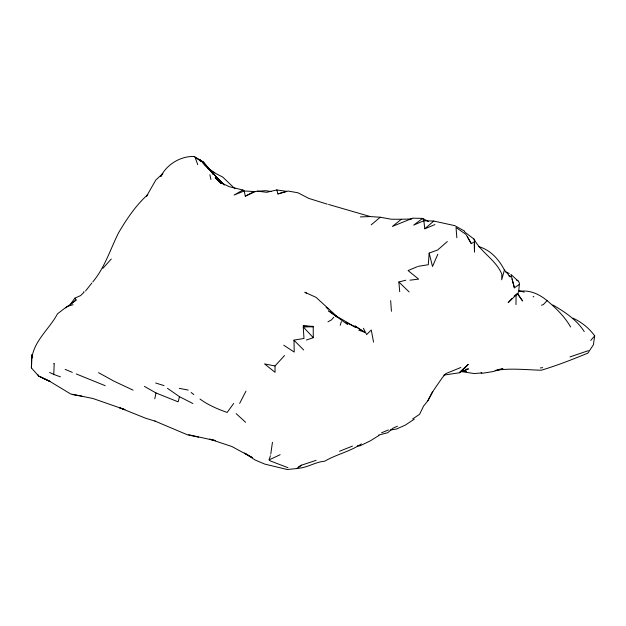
<?xml version="1.0" encoding="UTF-8"?>
<svg xmlns="http://www.w3.org/2000/svg" width="626" height="626" viewBox="0 0 626 626"><rect width="100%" height="100%" fill="white"/><g stroke="black" fill="none" stroke-linecap="round" stroke-linejoin="round"><path stroke-width="0.94" d="M465.141 232.371L473.976 239.038L474.594 241.613L474.5 252.098L474.187 243.733M515.957 304.612L516.082 294.987M60.448 376.868L53.758 374.434L54.212 363.448L53.711 363.792M31.629 363.088L31.394 367.9L38.976 376.461L37.826 374.528M31.871 358.275C33.953 340.794 49.579 328.76 57.514 313.782L67.201 306.396L73.046 304.721M447.316 241.55L437.652 250.001L429.17 253.068L428.278 264.712L418.246 266.34M31.605 359.786L31.394 367.9L32.059 354.418L31.754 358.002M518.649 292.209L519.423 283.265L518.782 281.739L510.941 274.391L514.384 287.843L519.032 284.619M272.443 442.277L270.776 454.116M573.025 318.165C581.601 322.132 589.16 328.212 594.7 335.865L593.378 344.816L587.892 353.119C572.547 359.426 557.187 365.467 541.294 370.216C525.895 369.817 510.503 367.963 495.166 370.42M167.494 388.316L179.521 396.704L178.12 401.837L156.007 392.971L144.426 386.399M156.007 392.971L154.771 398.785M478.867 246.644C490.721 250.11 498.914 259.414 504.415 270.049L501.684 279.783L501.849 274.188C495.87 259.743 481.175 252.685 474.015 239.085M287.976 467.7L270.581 461.041L269.125 459.867L270.409 455.697M340.176 325.262L341.405 321.576M437.801 254.266L432.511 266.512L429.17 253.068M412.683 418.904L419.584 414.302L423.559 406.102L427.855 400.765L432.543 391.532M239.648 403.402L245.963 391.172M464.406 231.823L464.735 231.205L454.781 225.65L433.787 221.056L423.857 220.759L413.684 225.102L422.636 218.404L428.317 221.455M427.855 400.765L433.818 389.99L442.246 377.76L445.728 373.667L460.877 367.478M160.874 176.274C166.986 164.278 180.75 155.952 194.138 156.5L203.184 162.017L213.536 174.435L213.114 173.958M91.873 282.999L85.551 291.004M160.851 176.438L162.846 173.488L155.804 180.038L146.453 196.384L147.791 194.569C135.819 205.422 126.804 218.842 118.643 232.661C110.293 249.25 104.925 267.451 92.812 281.872M283.742 345.216L294.22 352.07L294.001 340.114L303.986 338.447L303.242 326.968L313.203 326.756L313.305 337.696L306.435 340.012M74.893 298.156L70.206 304.604L76.098 300.018L74.893 298.156L80.621 295.582L84.127 292.099L83.837 291.599M233.67 403.457L227.152 412.448C217.637 409.083 208.184 405.069 199.999 399.059M511.818 298.61L508.163 302.679L518.187 293.023L514.102 296.137M333.744 317.233L331.537 319.847L327.954 321.819M590.756 340.434L594.7 335.865M102.938 268.311L111.256 258.992M275.017 365.96L264.548 363.909L275.064 372.313L275.017 365.96L284.54 355.521M570.63 326.999C564.722 316.646 556.123 308.289 547.108 300.644L543.227 304.682L541.49 305.222M443.756 375.115L459.711 372.728L468.287 364.402L460.11 371.789M411.877 218.959L401.352 219.256L392.377 226.432L412.698 218.177L422.636 218.404L423.857 220.759L424.78 228.787L433.787 221.056M371.218 224.836L380.217 217.238L391.406 219.241L401.352 219.256M316.091 460.353L301.458 465.188L297.17 468.522L287.17 469.5L264.868 464.124L255.142 460.008L244.516 453.067L252.317 457.559M65.777 307.89L76.098 300.018M414.271 419.177L405.358 425.077L396.548 429.006L390.162 430.054M379.012 435.438L370.123 440.954L359.911 445.884L357.203 445.884M467.364 236.886L471.308 243.639L474.594 241.613M298.242 467.035L301.458 465.188M361.366 443.881C350.075 451.573 336.452 454.335 324.706 461.205C314.862 461.965 306.701 468.334 296.74 468.303M255.486 191.525L245.29 196.181L244.218 190.985L242.927 190.022L234.061 195.054L244.218 190.985L254.14 191.525L265.471 190.672L271.23 191.509M245.29 196.181L254.14 191.525M269.125 459.867L280.143 454.719M397.479 426.196L393.042 428.137L387.752 432.715L378.589 435.07M417.44 266.637L408.074 270.565L418.63 279.126L410.03 280.174M424.78 228.787L434.945 224.57M339.511 451.268L352.485 446.072M381.578 432.769L388.425 429.952M588.393 350.662L569.981 356.906M276.802 189.944L277.944 193.927L286.677 191.36L276.802 189.944L266.731 192.307L257.255 191.118M277.944 193.927L288.038 191.047L297.898 192.761L308.892 198.426L327.21 204.146M399.717 291.669L398.872 281.997L405.82 280.205M497.232 369.739L502.928 368.745L492.834 371.609L482.803 373.206L481.011 372.846M465.674 369.277L468.514 368.886L459.429 372.407L459.711 372.728M540.355 367.939L542.695 367.65M519.251 291.411C529.541 289.595 539.369 294.189 547.108 300.644M481.809 372.963L474.187 373.534L461.166 371.57M360.341 216.909L370.31 216.58L380.217 217.238M313.188 326.365L303.109 325.911L313.203 326.756M461.839 370.882L466.456 371.234L462.583 370.913M40.205 376.766L50.096 381.524L39.078 376.265L49.571 381.226L70.675 393.973L93.024 398.527L124.973 409.631L119.48 407.729L145.756 418.278L155.545 421.267M72.225 394.513L81.857 396.101M179.326 388.363L188.23 390.084M188.716 434.741L215.563 440.688M242.927 190.022L229.249 186.681L220.023 182.221L220.728 182.722L215.18 177.721L220.72 183.261M215.328 440.524L209.726 439.147L231.917 446.534L252.184 457.551M198.536 437.159L187.542 434.843L154.872 421.048M197.12 158.91L199.749 159.575L203.184 162.017L208.935 168.433M328.564 204.459L370.31 216.58M518.594 290.503L524.15 292.146M155.678 383.01L164.043 385.616M358.823 330.231L364.528 332.148L354.981 325.982L356.163 327.609L346.014 322.374M505.73 272.013L509.267 273.429M200.57 160.968L203.184 162.017L212.23 172.94M105.191 385.702L76.239 373.949M133.08 390.139L114.073 381.226L98.525 372.65M65.151 369.363L72.311 372.368M516.458 279.908L518.062 280.659M213.216 172.134L222.809 177.127L234.946 188.731M49.603 372.423L53.758 374.434M192.871 403.527L179.521 396.704M356.163 327.609L336.858 316.365L316.067 297.366L304.839 292.24L306.49 293.242M207.433 167.799L214.773 172.792M552.899 304.995C564.84 311.912 576.64 319.73 584.246 331.553M354.903 326.076L364.528 332.148M508.875 275.87L510.433 276.935L504.415 270.049M465.627 234.163L456.033 227.512L456.839 237.755M335.153 315.574L337.109 316.936M337.437 317.069L328.548 310.832L347.72 324.589M196.846 158.566L194.138 156.5M199.076 160.193L200.555 161.281M202.785 162.916L205.007 164.552L199.671 159.708M191.11 392.463L193.802 394.576M533.164 296.356L533.845 296.927M236.174 413.645L245.603 422.292M326.123 307.327L328.165 309.244M207.089 167.119L204.006 164.208L223.85 184.654M224.468 185.053L216.4 177.448L221.111 181.939L208.622 168.574L213.536 174.435L212.668 173.441M398.872 281.997L409.13 291.927M293.946 340.192L303.68 349.989M215.673 176.415L221.111 181.939M219.922 182.088L221.197 183.426M303.242 326.968L313.305 337.696M208.755 168.707L216.956 177.698M517.201 293.578L522.608 300.981L517.459 293.265M466.174 234.75L471.308 243.639M363.393 328.235L366.625 334.566L371.257 329.996L373.558 342.117M197.746 164.638L195.39 158.214M512.021 278.922L514.384 287.843M209.851 174.779L210.946 179.49M390.647 300.605L391.43 311.286"/></g></svg>
